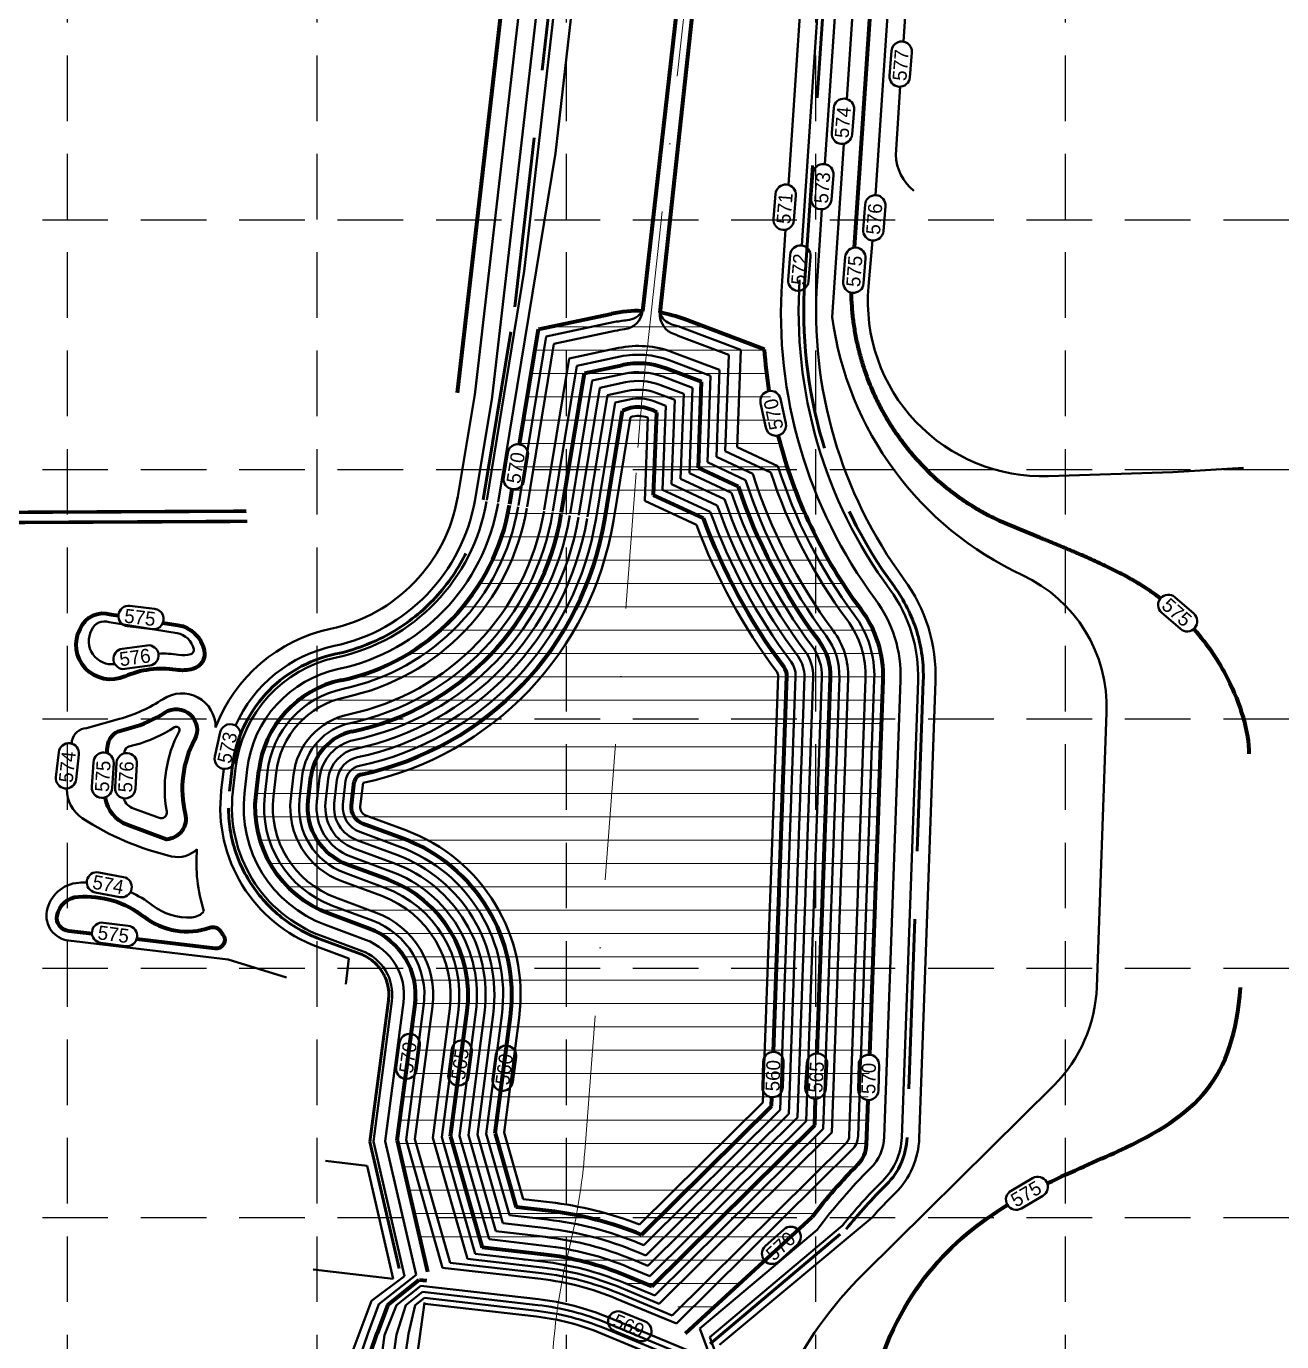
# Model space of a CAD drawing. Header units: feet. Extents: x 6037 to 11520, y 4436 to 7866.
# Drawn here: x 10475 to 10905.5, y 6963.9 to 7415 of the extents above; entities that cross this region are included whole.
import ezdxf
from ezdxf.enums import TextEntityAlignment as Align

# ---------------------------------------------------------------- set-up
doc = ezdxf.new("R2010")
doc.units = ezdxf.units.FT
doc.header["$LTSCALE"] = 0.4
doc.header["$MEASUREMENT"] = 0
for name, pattern in [('DASHED2', [0.375, 0.25, -0.125]), ('DGN Style 3', [204.0682224, 145.763016, -58.30520640000001]), ('DGN Style 4', [233.366588616, 116.6104128, -58.30520640000001, 0.145763016, -58.30520640000001]), ('HIDDEN', [0.375, 0.25, -0.125])]:
    doc.linetypes.add(name, pattern=pattern)
for name, color, linetype in [('1 EROSION BLANKET', 84, 'Continuous'), ('grid', 254, 'HIDDEN'), ('Level 1', 7, 'Continuous')]:
    doc.layers.add(name, color=color, linetype=linetype)
doc.styles.add('Style-CHAR_FAST_FONT', font='CHAR_FAST_FONT.shx')

msp = doc.modelspace()

# ---------------------------------------------------------------- linework, layer by layer
at = {"layer": '1 EROSION BLANKET', "color": 5, "const_width": 1.184436}
for points in [[(10550.50177575838, 7248.714142251076), (10418.80329373191, 7248.072518691986), (10418.80329373191, 7248.072518691986)], [(10550.75632122815, 7245.217969071802), (10419.05783920169, 7244.576345512714), (10419.05783920169, 7244.576345512714)]]:
    msp.add_lwpolyline(points, dxfattribs=at)
at = {"layer": 'grid', "color": 252, "linetype": 'DASHED2', "ltscale": 225}
for p, q in [((10489.05911138462, 7776.262776025897), (10489.05911138462, 4782.138120711477)), ((10574.5947363845, 7776.262776025897), (10574.5947363845, 4782.138120711477)), ((10660.13036138437, 7776.262776025897), (10660.13036138437, 4782.138120711477)), ((10745.66598638425, 7776.262776025897), (10745.66598638425, 4782.138120711477)), ((10831.20161138413, 7776.262776025897), (10831.20161138413, 4782.138120711477)), ((6126.742236390926, 7348.584651026515), (11429.95098638326, 7348.584651026515)), ((6126.742236390926, 7263.049026026638), (11429.95098638326, 7263.049026026638)), ((6126.742236390926, 7177.513401026762), (11429.95098638326, 7177.513401026762)), ((6126.742236390926, 7091.977776026886), (11429.95098638326, 7091.977776026886)), ((6126.742236390926, 7006.442151027009), (11429.95098638326, 7006.442151027009))]:
    msp.add_line(p, q, dxfattribs=at)
at = {"layer": 'Level 1', "color": 5, "linetype": 'Continuous', "lineweight": 70}
for p, q in [((10622.8519, 7289.3356), (10642.4101, 7459.435200000001)), ((10698.6838, 7426.3261), (10686.3043, 7317.3566)), ((10703.9942, 7425.7389), (10692.2757, 7316.767800000001)), ((10650.6151, 7311.1557), (10675.621, 7316.4155)), ((10728.1546, 7304.2002), (10700.7005, 7314.5077)), ((10644.1342, 7271.631), (10650.6151, 7311.1557)), ((10658.5416, 7248.2549), (10666.3833, 7296.078500000001)), ((10666.3833, 7296.078500000001), (10679.2953, 7298.794400000001)), ((10706.5801, 7293.0735), (10694.3738, 7297.656300000001)), ((10705.4867, 7263.590300000001), (10706.5801, 7293.0735)), ((10673.344, 7245.8278), (10679.4522, 7283.079500000001)), ((10690.1274, 7254.1785), (10691.1812, 7282.593900000001)), ((10719.2324, 7257.2159), (10705.4867, 7263.590300000001)), ((10640.7788, 7251.1675), (10641.6145, 7256.2641)), ((10707.1689, 7246.2758), (10690.1274, 7254.1785)), ((10731.2361, 7063.279600000001), (10735.8245, 7192.078500000001)), ((10746.2274, 7062.766900000001), (10750.815, 7191.5445)), ((10764.22247613147, 7062.308001052889), (10768.8036, 7190.903700000001)), ((10553.77094930876, 7151.585213351847), (10554.69178181097, 7159.612574379711)), ((10571.65366239814, 7149.533732767723), (10572.57449963073, 7157.561135047457)), ((10586.55593315531, 7147.824251487777), (10587.47677219764, 7155.851669524217)), ((10604.1497, 7136.441900000001), (10590.4362, 7141.5127)), ((10598.9475, 7122.3729), (10585.2339, 7127.443700000001)), ((10592.7048, 7105.4901), (10578.9912, 7110.5609)), ((10497.522, 7103.706700000001), (10489.522, 7104.657200000001)), ((10539.6918, 7098.6962), (10512.8127, 7101.8899)), ((10602.169, 7032.8737), (10608.5267, 7081.3251)), ((10620.5016, 7034.2331), (10626.153, 7077.3017)), ((10635.7788, 7035.3655), (10641.0365, 7075.4334)), ((10730.5722, 7044.643800000001), (10730.6818, 7047.7196)), ((10745.3511, 7038.1683), (10745.6733, 7047.2124)), ((10763.1222653737, 7031.424232023072), (10763.66821399274, 7046.749433036288)), ((10686.0113, 7000.520500000001), (10730.5722, 7044.643800000001)), ((10689.4758, 6982.8415), (10745.3511, 7038.1683)), ((10602.169, 7032.8737), (10612.5351, 6987.8341)), ((10620.5016, 7034.2331), (10631.3631, 6996.2432)), ((10635.7788, 7035.3655), (10643.0299, 7010.0032)), ((10654.105369747, 7008.732750947599), (10643.02987075716, 7010.003240641498)), ((10701.0075, 6966.6844), (10744.483, 7006.6122)), ((10652.39590422071, 6993.830478383739), (10631.36305782952, 6996.243192663351)), ((10598.9374, 6976.5702), (10609.724, 6985.1369)), ((10609.72403211463, 6985.136911340678), (10612.19318641316, 6984.853670369579)), ((10689.47578446303, 6982.841465800959), (10680.69331983398, 6986.487979189429)), ((10598.9374, 6976.5702), (10595.273, 6966.8153)), ((10592.9796, 6960.0375), (10595.273, 6966.8153))]:
    msp.add_line(p, q, dxfattribs=at)
at = {"layer": 'Level 1', "color": 5, "linetype": 'Continuous', "lineweight": 40}
for p, q in [((10628.8126, 7288.6502), (10648.3708, 7458.749800000001)), ((10634.7733, 7287.964800000001), (10654.3315, 7458.0644)), ((10645.7579, 7330.972900000001), (10660.2922, 7457.379)), ((10656.459, 7371.5154), (10666.2529, 7456.693600000001)), ((10742.3069, 7449.002), (10736.3655, 7360.589800000001)), ((10636.8316, 7251.8147), (10656.459, 7371.5154)), ((10755.3559, 7374.7237), (10751.3571, 7315.2182)), ((10746.1778, 7327.6314), (10747.8311, 7352.234600000001)), ((10735.3337, 7345.2347), (10734.1556, 7327.704500000001)), ((10632.8843, 7252.462), (10645.7579, 7330.972900000001)), ((10653.2432, 7308.642800000001), (10676.2121, 7313.4741)), ((10643.7393, 7250.6821), (10653.2432, 7308.642800000001)), ((10655.8712, 7306.13), (10676.856, 7310.544000000001)), ((10715.9314, 7302.3804), (10698.5916, 7308.8907)), ((10699.6465, 7311.699100000001), (10719.9964, 7304.0587)), ((10646.6998, 7250.1966), (10655.8712, 7306.13)), ((10661.1273, 7301.1043), (10678.0912, 7304.672500000001)), ((10719.9964, 7304.0587), (10718.7579, 7270.663500000001)), ((10652.6207, 7249.2258), (10661.1273, 7301.1043)), ((10663.7553, 7298.5914), (10678.675, 7301.729600000001)), ((10709.6581, 7295.1223), (10695.4283, 7300.4649)), ((10712.7361, 7297.1711), (10696.4827, 7303.2734)), ((10714.7023, 7269.237300000001), (10715.9314, 7302.3804)), ((10655.5812, 7248.7403), (10663.7553, 7298.5914)), ((10669.0113, 7293.5657), (10679.9438, 7295.8652)), ((10693.3193, 7294.8477), (10703.502, 7291.024600000001)), ((10708.5585, 7265.4727), (10709.6581, 7295.1223)), ((10711.6304, 7267.355), (10712.7361, 7297.1711)), ((10661.5021, 7247.7695), (10669.0113, 7293.5657)), ((10664.4626, 7247.284100000001), (10671.6394, 7291.0528)), ((10671.6394, 7291.0528), (10680.5296, 7292.9227)), ((10674.2674, 7288.539900000001), (10681.1785, 7289.993600000001)), ((10700.424, 7288.9758), (10692.265, 7292.0391)), ((10702.4148, 7261.708000000001), (10703.502, 7291.024600000001)), ((10622.9604, 7253.7466), (10628.8258, 7288.7727)), ((10628.878, 7252.755700000001), (10634.7434, 7287.781800000001)), ((10667.423, 7246.7986), (10674.2674, 7288.539900000001)), ((10670.3835, 7246.313200000001), (10676.8954, 7286.027)), ((10676.8952, 7286.027), (10681.7962, 7287.057900000001)), ((10694.2679, 7284.8782), (10690.156, 7286.422)), ((10697.3459, 7286.927000000001), (10691.2104, 7289.230600000001)), ((10696.271, 7257.9433), (10697.3459, 7286.927000000001)), ((10699.3429, 7259.8256), (10700.424, 7288.9758)), ((10693.1992, 7256.0609), (10694.2679, 7284.8782)), ((10676.3044, 7245.3423), (10682.1433, 7280.951700000001)), ((10687.0554, 7252.296200000001), (10688.1118, 7280.7802)), ((10730.2892, 7262.0091), (10714.7023, 7269.237300000001)), ((10718.7579, 7270.663500000001), (10732.7446, 7264.1773)), ((10721.6775, 7259.3889), (10708.5585, 7265.4727)), ((10724.1342, 7261.556600000001), (10711.6304, 7267.355)), ((10714.3754, 7252.8545), (10699.3429, 7259.8256)), ((10716.7985, 7255.037700000001), (10702.4148, 7261.708000000001)), ((10709.5609, 7248.473400000001), (10693.1992, 7256.0609)), ((10711.963, 7250.666300000001), (10696.271, 7257.9433)), ((10704.7866, 7244.073600000001), (10687.0554, 7252.296200000001)), ((10727.6165, 7045.939), (10732.8264, 7192.1853)), ((10733.528, 7043.3487), (10738.8226, 7191.9717)), ((10736.4838, 7042.0536), (10741.8207, 7191.8649)), ((10739.4395, 7040.7585), (10744.8188, 7191.7581)), ((10742.3953, 7039.463400000001), (10747.8169, 7191.6513)), ((10748.3068, 7036.873100000001), (10753.8131, 7191.4377)), ((10751.2626, 7035.578), (10756.8112, 7191.3309)), ((10757.2306, 7034.572200000001), (10762.8074, 7191.117300000001)), ((10765.8055, 7191.0105), (10760.2287, 7034.4654)), ((10774.7998, 7190.690100000001), (10769.223, 7034.145)), ((10780.796, 7190.4764), (10775.2192, 7033.9314)), ((10781.2153, 7033.7178), (10786.7922, 7190.2628)), ((10845.4526, 7179.678400000001), (10842.0983, 7085.522400000001)), ((10541.84909779962, 7152.952494131291), (10542.69465722831, 7160.323661827449)), ((10545.8229885403, 7152.496212869656), (10546.74391485336, 7160.524391695914)), ((10549.79703459273, 7152.041285552537), (10550.71785049287, 7160.06850186163)), ((10556.75144369945, 7151.243667830439), (10557.67228091372, 7159.27106994232)), ((10559.7318600879, 7150.901442420729), (10560.65266635029, 7158.928574694052)), ((10565.69275899838, 7150.217568022706), (10566.6135906064, 7158.244921262245)), ((10568.6731939024, 7149.875504004029), (10569.59404511857, 7157.903028156377)), ((10574.63412191229, 7149.191883251442), (10575.55495414594, 7157.21924194464)), ((10577.61458079165, 7148.850028211311), (10578.5354086581, 7156.877348838771)), ((10580.59504589374, 7148.508227381208), (10581.51583947569, 7156.535249137852)), ((10583.57547982727, 7148.166154902799), (10584.49631768548, 7156.193562630086)), ((10589.53635860164, 7147.48210499588), (10590.45722671285, 7155.509776418348)), ((10605.1067, 7139.2865), (10591.4766, 7144.3264)), ((10603.1093, 7133.6281), (10589.3957, 7138.6989)), ((10601.0284, 7128.0005), (10587.3148, 7133.071300000001)), ((10602.0688, 7130.8143), (10588.3553, 7135.8851)), ((10599.9879, 7125.1867), (10586.2744, 7130.257500000001)), ((10597.907, 7119.5591), (10584.1935, 7124.6299)), ((10596.8666, 7116.7453), (10583.153, 7121.8161)), ((10594.7857, 7111.117700000001), (10581.0721, 7116.1885)), ((10593.7452, 7108.303900000001), (10580.0317, 7113.3747)), ((10591.287, 7101.7496), (10577.604, 7106.8091)), ((10544.1905, 7094.974700000001), (10489.4474, 7101.4791)), ((10589.9453, 7097.981000000001), (10576.2167, 7103.057400000001)), ((10585.5594, 7095.3381), (10574.8294, 7099.3057)), ((10564.2151, 7088.7793), (10544.1905, 7094.974700000001)), ((10585.5594, 7095.3381), (10584.5431, 7086.478800000001)), ((10594.0494, 7032.4847), (10600.3742, 7080.6844)), ((10598.1092, 7032.6792), (10604.3482, 7080.226000000001)), ((10605.2245, 7033.100100000001), (10611.3566, 7079.8325)), ((10608.2798, 7033.3271), (10614.255, 7078.863)), ((10614.3907, 7033.780000000001), (10620.204, 7078.0823)), ((10617.4461, 7034.0065), (10623.1786, 7077.691900000001)), ((10623.5571, 7034.459400000001), (10629.1276, 7076.9114)), ((10626.6126, 7034.6857), (10632.1173, 7076.637500000001)), ((10629.6679, 7034.9123), (10635.0765, 7076.130700000001)), ((10632.7234, 7035.139), (10638.0511, 7075.740400000001)), ((10638.8342, 7035.5919), (10644.0001, 7074.9596)), ((10827.3105, 7051.773200000001), (10762.2082, 6987.310100000001)), ((10685.3002, 7004.038100000001), (10727.6165, 7045.939)), ((10686.7048, 6996.9852), (10733.528, 7043.3487)), ((10687.3976, 6993.4493), (10736.4838, 7042.0536)), ((10688.0902, 6989.9134), (10739.4395, 7040.7585)), ((10688.783, 6986.3774), (10742.3953, 7039.463400000001)), ((10605.2245, 7033.100100000001), (10617.762, 6989.247600000001)), ((10608.2798, 7033.3271), (10620.393, 6990.959000000001)), ((10614.3907, 7033.780000000001), (10626.2499, 6992.300200000001)), ((10617.4461, 7034.0065), (10628.8808, 6994.011500000001)), ((10623.5571, 7034.459400000001), (10633.6965, 6998.9952)), ((10626.6126, 7034.6857), (10636.0299, 7001.747200000001)), ((10629.6679, 7034.9123), (10638.3632, 7004.4992)), ((10632.7234, 7035.139), (10640.6967, 7007.251200000001)), ((10638.8342, 7035.5919), (10645.3634, 7012.755200000001)), ((10690.5537, 6979.687), (10748.3068, 7036.873100000001)), ((10692.0168, 6976.9139), (10751.2626, 7035.578)), ((10594.0494, 7032.4847), (10604.6679, 6986.348300000001)), ((10598.1092, 7032.6792), (10608.6583, 6986.8445)), ((10696.4841, 6972.8936), (10756.0475, 7031.8723)), ((10758.1584, 7029.7405), (10697.9472, 6970.1205)), ((10591.842, 7024.2414), (10577.5913, 7025.876200000001)), ((10591.842, 7024.2414), (10600.7698, 6985.4511)), ((10654.44726285287, 7011.713205462814), (10645.36337665639, 7012.755233799249)), ((10653.76347664113, 7005.752296435438), (10640.69668224128, 7007.251211078219)), ((10712.7512, 6962.7981), (10765.0167, 7006.4881)), ((10653.07969043245, 6999.791387408063), (10636.02985493332, 7001.747203601185)), ((10653.42158353832, 7002.771841923278), (10638.3631804529, 7004.499217450483)), ((10706.0067, 6968.3913), (10746.2244, 7002.2718)), ((10709.4264, 6965.4646), (10754.8472, 7003.728300000001)), ((10652.73779732658, 6996.810932895902), (10633.69645637379, 6998.995198132268)), ((10686.70484655599, 6996.985228748436), (10685.29488743858, 6997.570649244668)), ((10626.24993928648, 6992.300216864528), (10651.88306456496, 6989.359796615498)), ((10628.88078756981, 6994.011543473616), (10652.11099330119, 6991.346766292307)), ((10687.3975990112, 6993.449280547503), (10684.1444955382, 6994.79998173162)), ((10600.7698, 6985.4511), (10573.3153, 6988.6005)), ((10617.76203115024, 6989.247647972044), (10651.42720708945, 6985.385857264931)), ((10620.39302761009, 6990.958957579272), (10651.65513582568, 6987.372826938689)), ((10688.78296106449, 6986.377443458357), (10681.84371173437, 6989.258646702475)), ((10688.0902093051, 6989.913391369366), (10682.99410363475, 6992.029314215521)), ((10593.3288, 6977.868), (10604.6679, 6986.348300000001)), ((10595.8798, 6976.695900000001), (10608.6583, 6986.8445)), ((10679.73465991699, 6984.17908959624), (10690.55368731956, 6979.686987444686)), ((10601.943, 6976.403200000001), (10610.3191, 6983.0555)), ((10605.187, 6976.4256), (10610.9142, 6980.9741)), ((10608.3768, 6976.4049), (10611.5094, 6978.892800000001)), ((10610.31914811853, 6983.05552877285), (10650.62945651418, 6978.431463399152)), ((10610.91424148686, 6980.974148808253), (10650.40152777795, 6976.444493725394)), ((10611.50935749382, 6978.892766240426), (10650.17359903867, 6974.457524048586)), ((10678.20080404676, 6980.484866243478), (10696.48407924436, 6972.893579445784)), ((10678.9677319834, 6982.331977919859), (10692.01682591632, 6976.913943491929)), ((10593.3288, 6977.868), (10586.1414, 6958.647300000001)), ((10611.55045185095, 6977.378215402691), (10587.23001585132, 6802.839793844417)), ((10595.8798, 6976.695900000001), (10592.0979, 6966.582200000001)), ((10601.943, 6976.403200000001), (10597.8635, 6966.103700000001)), ((10605.187, 6976.4256), (10601.9358, 6966.3454)), ((10608.3768, 6976.4049), (10606.0081, 6966.587)), ((10611.61430368053, 6976.867611905272), (10649.94567030244, 6972.470554371777)), ((10677.43387611316, 6978.637754567096), (10697.94723052766, 6970.120530228583)), ((10673.982700412, 6970.325752024903), (10702.58957646107, 6958.448066100041)), ((10674.74962834559, 6972.172863701286), (10704.4272451796, 6959.850602047793)), ((10597.86351358379, 6966.103737235634), (10575.34484264962, 6804.495891061129)), ((10601.93582657247, 6966.345356605731), (10579.30656704917, 6803.943858656575)), ((10606.00814529252, 6966.587017151403), (10583.26829144871, 6803.391826248971)), ((10588.2811, 6955.302000000001), (10592.0979, 6966.582200000001)), ((10672.44884454176, 6966.63152867214), (10698.91411187475, 6955.643046995452)), ((10673.21577247536, 6968.478640348521), (10700.75186895047, 6957.045546256904)), ((10706.0067, 6968.3913), (10716.3182, 6940.1746)), ((10709.4264, 6965.4646), (10720.2315, 6935.8979))]:
    msp.add_line(p, q, dxfattribs=at)
at = {"layer": 'Level 1', "color": 5, "linetype": 'DGN Style 3', "lineweight": 53}
for p, q in [((10642.5479, 7318.8126), (10658.504, 7457.5846)), ((10750.1018, 7448.666), (10741.9872, 7327.913)), ((10631.7001, 7252.6561), (10642.5479, 7318.8126)), ((10782.5949, 7190.4123), (10777.0181, 7033.8673)), ((10544.63093211158, 7152.634063072604), (10545.55174704734, 7160.661270955535)), ((10589.5141, 7096.8611), (10575.8005, 7101.9319)), ((10592.8314, 7032.426600000001), (10599.1843, 7080.8405)), ((10592.8314, 7032.426600000001), (10602.8386, 6988.946400000001)), ((10709.4882, 6963.163100000001), (10756.1396, 7002.463500000001))]:
    msp.add_line(p, q, dxfattribs=at)
at = {"layer": 'Level 1', "color": 5, "linetype": 'DGN Style 4', "lineweight": 0}
for p, q in [((10687.96818683431, 7305.107383352153), (10701.33842145504, 7426.033088311921)), ((10666.51612141789, 7029.142830500199), (10684.75266490735, 7270.541977334447)), ((10653.25675706656, 6934.478920090334), (10655.91716654244, 6964.739687004264))]:
    msp.add_line(p, q, dxfattribs=at)
at = {"layer": 'Level 1', "color": 5, "linetype": 'Continuous', "lineweight": 0}
for p, q in [((10654.07241738334, 7311.88292029481), (10707.6917912656, 7311.88292029481)), ((10649.42257808771, 7303.88292029481), (10728.18671796625, 7303.88292029481)), ((10648.11081344035, 7295.88292029481), (10728.99654868313, 7295.88292029481)), ((10646.87981529282, 7287.88292029481), (10730.180431901, 7287.88292029481)), ((10645.48728414563, 7279.88292029481), (10731.72849501022, 7279.88292029481)), ((10644.17551949828, 7271.88292029481), (10733.65404077578, 7271.88292029481)), ((10642.86375485092, 7263.88292029481), (10736.0022576159, 7263.88292029481)), ((10641.55199020356, 7255.88292029481), (10738.8679906827, 7255.88292029481)), ((10640.1638023011, 7247.88292029481), (10742.17582926115, 7247.88292029481)), ((10638.4676368511, 7239.88292029481), (10745.96054726707, 7239.88292029481)), ((10634.92996338389, 7231.88292029481), (10750.26572683798, 7231.88292029481)), ((10630.23840441298, 7223.88292029481), (10755.14634322642, 7223.88292029481)), ((10624.12116299631, 7215.88292029481), (10760.62316082034, 7215.88292029481)), ((10616.97291963561, 7207.88292029481), (10765.38802003845, 7207.88292029481)), ((10606.1514809473, 7199.88292029481), (10767.97769396039, 7199.88292029481)), ((10587.70972617573, 7191.88292029481), (10768.82495744194, 7191.88292029481)), ((10568.29950330516, 7183.88292029481), (10768.5534870571, 7183.88292029481)), ((10560.77667737968, 7175.88292029481), (10768.26849331034, 7175.88292029481)), ((10556.65034412061, 7167.88292029481), (10767.98349956359, 7167.88292029481)), ((10554.72383039033, 7159.88292029481), (10767.69850581988, 7159.88292029481)), ((10553.80509978942, 7151.88292029481), (10767.41351207312, 7151.88292029481)), ((10553.65309588611, 7143.88292029481), (10767.12851832636, 7143.88292029481)), ((10555.17688415174, 7135.88292029481), (10766.84352457961, 7135.88292029481)), ((10558.6029204413, 7127.88292029481), (10766.55853083285, 7127.88292029481)), ((10564.62355233314, 7119.88292029481), (10766.27353708915, 7119.88292029481)), ((10575.84600040895, 7111.88292029481), (10765.98854334239, 7111.88292029481)), ((10596.17842294076, 7103.88292029481), (10765.70354959563, 7103.88292029481)), ((10604.66543506272, 7095.88292029481), (10765.41855584887, 7095.88292029481)), ((10607.97028742943, 7087.88292029481), (10765.13356210517, 7087.88292029481)), ((10608.33631889096, 7079.88292029481), (10764.84856835841, 7079.88292029481)), ((10607.12745810114, 7071.88292029481), (10764.56357461165, 7071.88292029481)), ((10609.74287068087, 7063.88292029481), (10764.2785808649, 7063.88292029481)), ((10608.45321710868, 7055.88292029481), (10763.99358711814, 7055.88292029481)), ((10604.13847627186, 7047.88292029481), (10763.70859337443, 7047.88292029481)), ((10603.08871475265, 7039.88292029481), (10763.42359962767, 7039.88292029481)), ((10602.3970331431, 7031.88292029481), (10763.13860588092, 7031.88292029481)), ((10604.73950289926, 7023.88292029481), (10759.43213729972, 7023.88292029481)), ((10606.07951700186, 7015.88292029481), (10752.06484430677, 7015.88292029481)), ((10607.92075893124, 7007.88292029481), (10745.47862039552, 7007.88292029481)), ((10609.76200086062, 6999.88292029481), (10736.49502713401, 6999.88292029481)), ((10645.6230014008, 6991.88292029481), (10728.44498138066, 6991.88292029481)), ((10680.44797045198, 6983.88292029481), (10719.73415834529, 6983.88292029481)), ((10698.41170965911, 6975.88292029481), (10711.02333530992, 6975.88292029481))]:
    msp.add_line(p, q, dxfattribs=at)
at = {"layer": 'Level 1', "color": 5, "linetype": 'Continuous', "lineweight": 40, "flags": 128}
for points in [[(10749.37795906645, 7721.953791922988), (10749.3597, 7675.279100000001), (10748.3059, 7448.786700000001), (10740.9812, 7339.7882)], [(10748.8721, 7367.7246), (10754.305, 7448.571400000001), (10755.3597, 7675.264), (10755.37792675382, 7721.866231250106)], [(10761.3778944798, 7721.778670576661), (10761.3597, 7675.2488), (10760.3041, 7448.3561), (10756.3863, 7390.0559)], [(10773.37782992483, 7721.603549229872), (10773.3597, 7675.2186), (10772.3022, 7447.9255), (10766.1979, 7357.088500000001)], [(10775.7527, 7409.7851), (10778.3012, 7447.7102), (10779.3597, 7675.2034), (10779.37779769301, 7721.515988555811)]]:
    msp.add_lwpolyline(points, dxfattribs=at)
at = {"layer": 'Level 1', "color": 5, "linetype": 'Continuous', "lineweight": 70, "flags": 128}
msp.add_lwpolyline([(10758.9766, 7339.1161), (10766.3031, 7448.1408), (10767.3597, 7675.233700000001), (10767.3778621953, 7721.691109903369)], dxfattribs=at)
at = {"layer": 'Level 1', "color": 5, "linetype": 'Continuous', "lineweight": 40, "flags": 128}
for points in [[(10778.6904, 7406.031), (10777.9962, 7397.486800000001), (10777.9959, 7397.4872), (10777.99588486751, 7397.487198937343, -0.9999999999999999), (10771.01887633656, 7398.054078077136), (10771.0189, 7398.0541), (10771.0194, 7398.0536), (10771.7137, 7406.597400000001), (10771.7131, 7406.598), (10771.71306876274, 7406.59803258098, -0.9999999999999999), (10778.69007729368, 7406.031153441187)], [(10779.30199980855, 7358.551800160188, -0.2098045796773072), (10773.14402497842, 7370.966262526459), (10773.144, 7370.9663), (10774.7132, 7394.3166)], [(10758.8704, 7386.4197), (10758.1762, 7377.8755), (10758.1758, 7377.875800000001), (10758.17575104413, 7377.875811887944, -0.9999999999999999), (10751.19874251319, 7378.442691027737), (10751.1987, 7378.442700000001), (10751.1994, 7378.442300000001), (10751.8937, 7386.9861), (10751.8929, 7386.9866), (10751.89293493937, 7386.986645531581, -0.9999999999999999), (10758.86994347031, 7386.419766391788)], [(10751.7903, 7363.988), (10751.0961, 7355.4438), (10751.0956, 7355.444), (10751.09560424776, 7355.444014237316, -0.9999999999999999), (10744.11859571681, 7356.010893377109), (10744.1186, 7356.0109), (10744.1193, 7356.010600000001), (10744.8136, 7364.5544), (10744.8128, 7364.554800000001), (10744.81278814299, 7364.554847880952, -0.9999999999999999), (10751.78979667393, 7363.987968741159)], [(10738.8968, 7356.9399), (10738.2026, 7348.3957), (10738.2022, 7348.3959), (10738.20219685968, 7348.395932306213, -0.9999999999999999), (10731.22518832874, 7348.962811446006), (10731.2252, 7348.9628), (10731.2258, 7348.962500000001), (10731.9201, 7357.5063), (10731.9194, 7357.5068), (10731.91938075491, 7357.506765949849, -0.9999999999999999), (10738.89638928586, 7356.939886810056)], [(10769.6204, 7353.3019), (10768.9262, 7344.7577), (10768.9259, 7344.758000000001), (10768.92585110793, 7344.758020294197, -0.9999999999999999), (10761.94884257698, 7345.32489943399), (10761.9488, 7345.324900000001), (10761.9494, 7345.324500000001), (10762.6437, 7353.8683), (10762.643, 7353.8689), (10762.64303500316, 7353.868853937834, -0.9999999999999999), (10769.62004353411, 7353.301974798041)], [(10743.9201, 7336.0483), (10743.2259, 7327.5041), (10743.2255, 7327.504300000001), (10743.2254601256, 7327.504342858597, -0.9999999999999999), (10736.24845159465, 7328.07122199839), (10736.2485, 7328.0712), (10736.2491, 7328.070900000001), (10736.9434, 7336.6147), (10736.9426, 7336.6152), (10736.94264402083, 7336.615176502234, -0.9999999999999999), (10743.91965255177, 7336.048297362441)], [(10892.3882, 7263.6265), (10868.2268, 7262.0436), (10825.4835, 7260.6906), (10825.48347052847, 7260.690636673069, -0.4489162229027206), (10763.80378657254, 7325.776639436322), (10763.8038, 7325.7766), (10765.1539, 7341.553000000001)], [(10762.7984, 7335.3485), (10762.1042, 7326.804300000001), (10762.1038, 7326.8046), (10762.10380715669, 7326.804615817707, -0.9999999999999999), (10755.12679862574, 7327.3714949575), (10755.1268, 7327.3715), (10755.1274, 7327.3711), (10755.8217, 7335.914900000001), (10755.821, 7335.915400000001), (10755.82099105192, 7335.915449461343, -0.9999999999999999), (10762.79799958286, 7335.34857032155)], [(10733.6476, 7287.217900000001), (10735.4628, 7278.84), (10735.4625, 7278.840200000001), (10735.46253659219, 7278.840182464695, -0.9999999999999999), (10728.62127840901, 7277.357891511101), (10728.6213, 7277.3579), (10728.6218, 7277.3576), (10726.8067, 7285.7353), (10726.8061, 7285.7356), (10726.80608424632, 7285.735607896854, -0.9999999999999999), (10733.64734242949, 7287.217898850448)], [(10647.022, 7267.6108), (10645.6349, 7259.1515), (10645.6347, 7259.151800000001), (10645.63466118428, 7259.151667988415, -0.9999999999999999), (10638.72691181393, 7260.284363285684), (10638.727, 7260.284500000001), (10638.7273, 7260.284000000001), (10640.1145, 7268.743100000001), (10640.114, 7268.743600000001), (10640.11399581121, 7268.743503884639, -0.9999999999999999), (10647.02174518156, 7267.610808587371)], [(10870.7662, 7208.3063), (10864.3016, 7213.9361), (10864.3021, 7213.9363), (10864.30206939774, 7213.93626812414, -0.9999999999999999), (10868.89926744385, 7219.215071977746), (10868.8993, 7219.2151), (10868.8986, 7219.214800000001), (10875.3628, 7213.5851), (10875.3636, 7213.5854), (10875.36362291655, 7213.585403247628, -0.9999999999999999), (10870.76642487044, 7208.306599394021)], [(10518.1918, 7208.2581), (10509.6785, 7209.2612), (10509.6788, 7209.261500000001), (10509.67859896306, 7209.26165073839, -0.9999999999999999), (10510.49772118369, 7216.213559741511), (10510.4979, 7216.213400000001), (10510.4973, 7216.213000000001), (10519.0106, 7215.209900000001), (10519.011, 7215.2104), (10519.0109390954, 7215.21047326657, -0.9999999999999999), (10518.19181687477, 7208.25856426345)], [(10505.35580274366, 7196.271211417074, -0.6143155124540964), (10497.39312417128, 7207.889838037019, -0.4055967201256574), (10503.41885950589, 7210.632126580293), (10503.4188, 7210.632100000001), (10526.6745, 7206.88), (10526.67454289111, 7206.880006003818, -0.3066248763345146), (10532.43278753435, 7201.355345682961, -0.3962137286927907), (10531.42962899143, 7199.694750190911, -0.1070900664625729), (10527.226874445, 7199.444274060384, 0.04886781156209408), (10520.30313162321, 7199.833669381154)], [(10517.3304, 7195.7487), (10508.8367, 7194.5915), (10508.8369, 7194.5918), (10508.83671466959, 7194.591930928016, -0.9999999999999999), (10507.89174095186, 7201.527853698117), (10507.8919, 7201.527700000001), (10507.8915, 7201.5272), (10516.3852, 7202.6844), (10516.3854, 7202.685), (10516.38538233504, 7202.68505624836, -0.9999999999999999), (10517.33035605277, 7195.749133478259)], [(10490.47531302815, 7169.009059143656, -0.002596510346660968), (10490.66150250417, 7169.997384428063, -0.3476571240773813), (10495.67511631236, 7174.308687799969), (10495.6751, 7174.3087), (10506.9946, 7177.4754), (10506.99464745877, 7177.475419678746, 0.0781906417621607), (10521.89895949874, 7184.29008478671, -0.6003038114905698), (10539.91814052841, 7174.530837714944)], [(10508.38391129104, 7150.088277366117, 0.2198466613334821), (10511.71587221999, 7146.748790448947), (10511.7158, 7146.7487), (10520.5108, 7143.5011), (10520.51084090796, 7143.501109678657, 0.582881017440257), (10523.16896949703, 7145.747992282184, -0.1718526897715456), (10527.41898072497, 7173.135723011682, 0.7800403451395458), (10525.79443678546, 7174.619749275874), (10525.79443786699, 7174.619749991713, -0.08125042782640754), (10512.35002767199, 7168.574960666927), (10512.35, 7168.575000000001), (10510.1864, 7167.998500000001), (10510.18636554343, 7167.998478068041, 0.3046080065632398), (10508.71759563385, 7166.320557927293, 0.001696813151328408), (10508.64234768735, 7165.718195335556)], [(10548.3536, 7171.3932), (10546.4599, 7163.032700000001), (10546.4598, 7163.033), (10546.459764422, 7163.03285087588, -0.9999999999999999), (10539.63267097226, 7164.579070468479), (10539.6328, 7164.5792), (10539.633, 7164.5787), (10541.5266, 7172.939100000001), (10541.5261, 7172.9395), (10541.52615144831, 7172.939440877452, -0.9999999999999999), (10548.35324489805, 7171.393221284855)], [(10493.0531, 7165.2361), (10492.1019, 7156.7168), (10492.1017, 7156.717100000001), (10492.10166694051, 7156.71694034572, -0.9999999999999999), (10485.14489169943, 7157.493650230464), (10485.145, 7157.4938), (10485.1453, 7157.4933), (10486.0965, 7166.012500000001), (10486.096, 7166.012900000001), (10486.09604056141, 7166.012827275859, -0.9999999999999999), (10493.05281580249, 7165.236117391114)], [(10504.9706, 7162.2529), (10504.4541, 7153.696300000001), (10504.4539, 7153.6965), (10504.45374773481, 7153.696340063909, -0.9999999999999999), (10497.46646398205, 7154.118081404549), (10497.4666, 7154.1183), (10497.467, 7154.1178), (10497.9835, 7162.674400000001), (10497.983, 7162.6747), (10497.98292300336, 7162.674618774754, -0.9999999999999999), (10504.97020675612, 7162.252877434114)], [(10512.9395, 7162.0501), (10512.423, 7153.4935), (10512.4228, 7153.4937), (10512.42267383775, 7153.493613325113, -0.9999999999999999), (10505.43539008499, 7153.915354665754), (10505.4355, 7153.9155), (10505.4359, 7153.915), (10505.9524, 7162.471600000001), (10505.9519, 7162.4719), (10505.9518491063, 7162.471892035958, -0.9999999999999999), (10512.93913285906, 7162.050150695319)], [(10533.52311128409, 7132.852129198778, -0.2626325830253429), (10524.8183596834, 7130.327787718983), (10524.81836076001, 7130.327787465299, -0.0868018021931712), (10494.16476137936, 7143.453759370824), (10494.16475845721, 7143.453761275943, -0.2584282187344079), (10488.90985443224, 7153.371144601869), (10488.90985439708, 7153.371142704623, -0.0006235310764247408), (10488.91463172576, 7153.612610292513)], [(10507.0093, 7116.371), (10498.5878, 7117.9705), (10498.588, 7117.970700000001), (10498.58782526872, 7117.970805133711, -0.9999999999999999), (10499.89400330685, 7124.847861112305), (10499.8943, 7124.8478), (10499.8937, 7124.847400000001), (10508.3153, 7123.2479), (10508.3157, 7123.2483), (10508.31555717902, 7123.248332410913, -0.9999999999999999), (10507.00937914089, 7116.371276432319)], [(10509.0552, 7099.549800000001), (10500.5528, 7100.6408), (10500.553, 7100.641000000001), (10500.55288170946, 7100.641110259689, -0.9999999999999999), (10501.4437760254, 7107.584186474006), (10501.444, 7107.5841), (10501.4434, 7107.5837), (10509.9459, 7106.492700000001), (10509.9462, 7106.4932), (10509.94617742234, 7106.493208851032, -0.9999999999999999), (10509.05528310639, 7099.550132636716)], [(10609.963, 7065.4988), (10608.8059, 7057.005), (10608.8057, 7057.005300000001), (10608.80566557077, 7057.005353775869, -0.9999999999999999), (10601.86972049136, 7057.950163733239), (10601.8697, 7057.9501), (10601.8702, 7057.9497), (10603.0273, 7066.443200000001), (10603.0268, 7066.4438), (10603.02672248161, 7066.443832438985, -0.9999999999999999), (10609.96266756102, 7065.499022481615)], [(10627.8185, 7063.2237), (10626.6614, 7054.7299), (10626.6612, 7054.7302), (10626.66129884215, 7054.730343856816, -0.9999999999999999), (10619.72535884728, 7055.675191139489), (10619.7252, 7055.675), (10619.7258, 7055.6746), (10620.8829, 7064.168100000001), (10620.8824, 7064.1687), (10620.88240636123, 7064.168853643902, -0.9999999999999999), (10627.8183463561, 7063.22400636123)], [(10642.9713, 7061.448600000001), (10641.8142, 7052.9548), (10641.814, 7052.9551), (10641.81410953734, 7052.955271587909, -0.9999999999999999), (10634.87816954247, 7053.900118870581), (10634.878, 7053.8999), (10634.8786, 7053.8995), (10636.0357, 7062.393), (10636.0352, 7062.3936), (10636.03521705642, 7062.393781374994, -0.9999999999999999), (10642.97115705128, 7061.448934092322)], [(10734.6947, 7059.6583), (10734.3976, 7051.091200000001), (10734.3973, 7051.0914), (10734.39742690124, 7051.091568758336, -0.9999999999999999), (10727.40163168686, 7051.334157543081), (10727.4015, 7051.334000000001), (10727.4021, 7051.3336), (10727.6992, 7059.9004), (10727.6987, 7059.901000000001), (10727.6987023293, 7059.901117956309, -0.9999999999999999), (10734.69449754368, 7059.658529171564)], [(10749.6559, 7059.049), (10749.1213, 7050.4934), (10749.1211, 7050.4937), (10749.12110150991, 7050.493832334759, -0.9999999999999999), (10742.13472420318, 7050.930332195036), (10742.1346, 7050.930200000001), (10742.1353, 7050.9298), (10742.6699, 7059.485100000001), (10742.6693, 7059.4856), (10742.66925582677, 7059.485759573712, -0.9999999999999999), (10749.6556331335, 7059.049259713434)], [(10767.4563, 7058.7325), (10767.2472, 7050.1628), (10767.247, 7050.163100000001), (10767.24687792881, 7050.163164223852, -0.9999999999999999), (10760.24896010256, 7050.333886504193), (10760.249, 7050.3338), (10760.2495, 7050.333500000001), (10760.4587, 7058.9029), (10760.4581, 7058.9034), (10760.45802414421, 7058.903446231209, -0.9999999999999999), (10767.45594197046, 7058.732723950868)], [(10823.6192, 7013.919400000001), (10816.2178, 7009.5946), (10816.2177, 7009.5951), (10816.21773075442, 7009.595086940608, -0.9999999999999999), (10812.68619971663, 7015.638950649289), (10812.6862, 7015.639), (10812.6863, 7015.6382), (10820.0875, 7019.9627), (10820.0874, 7019.9636), (10820.08743686186, 7019.9636183138, -0.9999999999999999), (10823.61896789965, 7013.919754605119)], [(10739.461, 6997.247600000001), (10733.1472, 6991.4493), (10733.1473, 6991.4496), (10733.1473752915, 6991.449518674568, -0.9999999999999999), (10728.41246046693, 6996.605154581416), (10728.4123, 6996.6052), (10728.4125, 6996.604600000001), (10734.726, 7002.402700000001), (10734.726, 7002.4034), (10734.72598562611, 7002.403470005127, -0.9999999999999999), (10739.46090045069, 6997.247834098278)], [(10684.5565, 6964.3111), (10676.6396, 6967.598400000001), (10676.6399, 6967.598400000001), (10676.63991168964, 6967.598293664296, -0.9999999999999999), (10679.32414465767, 6974.06319067611), (10679.3241, 6974.0634), (10679.3237, 6974.0629), (10687.2403, 6970.7758), (10687.2409, 6970.7761), (10687.24097397878, 6970.776113678402, -0.9999999999999999), (10684.55674101075, 6964.311216666589)]]:
    msp.add_lwpolyline(points, format="xyb", dxfattribs=at)
at = {"layer": 'Level 1', "color": 5, "linetype": 'Continuous', "lineweight": 70, "flags": 128}
for points in [[(10521.8593, 7210.455400000001), (10527.0061, 7209.625), (10527.00618023609, 7209.625025070335, -0.3071545281658333), (10536.02153617013, 7200.992125438525, -0.3962137286927907), (10532.18521234802, 7194.641601436888, -0.1070900664625729), (10526.2914446801, 7194.290344234826, 0.1427784679864316), (10508.77497030607, 7192.003840162843, -0.7081666865658681), (10493.44755528152, 7208.395291520476, -0.3827469147801837), (10504.04159879513, 7213.33017866298), (10504.0416, 7213.3301), (10506.5928, 7212.918500000001)], [(10502.61020479598, 7165.798459219087, -0.006466886516032927), (10502.92295908143, 7168.247241452541), (10502.92295892837, 7168.247240366106, -0.2421219954515549), (10506.42621499682, 7173.205953306207), (10506.4262, 7173.2059), (10510.8052, 7174.3727), (10510.80529557455, 7174.372701843208, 0.08125042782640754), (10522.48285562504, 7179.623091180841, -0.7800403451395458), (10532.70069567323, 7170.289060543922, 0.1863407178843733), (10529.48936766973, 7144.91218604364, -0.4681801137781597), (10523.06671144648, 7136.161551326545), (10523.0667, 7136.1616), (10523.0666, 7136.1615), (10509.6375, 7141.1202), (10509.63754315493, 7141.120242830128, -0.2738748466964174), (10502.166860904, 7150.312639375319)]]:
    msp.add_lwpolyline(points, format="xyb", dxfattribs=at)
at = {"layer": 'Level 1', "color": 5, "linetype": 'Continuous', "lineweight": 40}
for centre, radius, start, end in [((10898.78431689638, 7316.64134490274), 165, 176.1554833333219, 216.522799999992), ((10900.82897824913, 7317.238819929747), 161, 176.1554833333219, 216.3227472222268), ((10684.88371405547, 7272.379075464883), 42, 95.19344699358062, 101.9153277778107), ((10699.58893243312, 7316.310769499432), 7.327499266415646, 176.4240287204026, 251.4931046421166), ((10697.98116896414, 7318.52695221161), 5.970510246562569, 197.1359622286003, 254.1552680765825), ((10684.88371405547, 7272.379075464883), 42, 69.4218277777516, 74.1552680765825), ((10864.87165234682, 7330.676914845983), 114.5622789276092, 187.7549750000216, 245.0613138888444), ((10684.88371405547, 7272.379075464883), 39, 96.9706723212461, 101.8785638888972), ((10684.88371405547, 7272.379075464883), 39, 69.4218277777516, 71.4931046421166), ((10684.88371405547, 7272.379075464883), 33, 69.4218277777516, 101.8783611111246), ((10684.88371405547, 7272.379075464883), 30, 69.4218277777516, 101.9441583333425), ((10684.88371405547, 7272.379075464883), 24, 69.4218277777516, 101.8781750000516), ((10684.88371405547, 7272.379075464883), 21, 69.42147777777033, 101.9663694443884), ((10684.88371405547, 7272.379075464883), 18, 69.4218277777516, 101.8788222222604), ((10684.88371405547, 7272.379075464883), 15, 69.4218277777516, 101.8784583332984), ((10684.88371405547, 7272.379075464883), 8.999999999999998, 68.98123055552735, 107.7275055555176), ((10896.73938780098, 7316.039885600937), 172, 197.549311111098, 216.7258749999853), ((10567.75400188881, 7263.141386937343), 56, 281.9110533513812, 350.3422139056073), ((10567.75400188881, 7263.141386937343), 61.99999999999999, 281.9110533513812, 350.3422139056073), ((10567.75400188881, 7263.141386937343), 66, 281.9110533513812, 350.3422139056073), ((10567.75400188881, 7263.141386937343), 70, 281.9110533513812, 350.3422139056073), ((10567.75400188881, 7263.141386937343), 77.00000000000001, 281.9110533513812, 350.3422139056073), ((10567.75400188881, 7263.141386937343), 80, 281.9110533513812, 350.3422139056073), ((10567.75400188881, 7263.141386937343), 86.00000000000001, 281.9110533513812, 350.3422139056073), ((10567.75400188881, 7263.141386937343), 89, 281.9110533513812, 350.3422139056073), ((10567.75400188881, 7263.141386937343), 95.00000000000001, 281.9110533513812, 350.3422139056073), ((10567.75400188881, 7263.141386937343), 98, 281.9110533513812, 350.3422139056073), ((10567.75400188881, 7263.141386937343), 101, 281.9110533513812, 350.3422139056073), ((10567.75400188881, 7263.141386937343), 104, 281.9110533513812, 350.6880353130351), ((10567.75400188881, 7263.141386937343), 110, 281.9110533513812, 350.6880353130351), ((10730.82771191897, 7192.256543401672), 56, 357.9597194444243, 36.32274444441815), ((10730.82771191897, 7192.256543401672), 32, 357.9597194444243, 36.72587222225233), ((10590.45722671249, 7155.509776419775), 54, 101.9110527778021, 159.3755000000122), ((10730.82771191897, 7192.256543401672), 23, 357.9597194444243, 36.72587222225233), ((10730.82771191897, 7192.256543401672), 26, 357.9597194444243, 36.72587222225233), ((10590.45722671249, 7155.509776419775), 48.00000000000001, 101.9110527778021, 155.7826111110994), ((10730.82771191897, 7192.256543401672), 14, 357.9597194444243, 36.72587222225233), ((10730.82771191897, 7192.256543401672), 17, 357.9597194444243, 36.72587222225233), ((10590.45722671249, 7155.509776419775), 44, 101.9110527778021, 173.4558638888716), ((10730.82771191897, 7192.256543401672), 8, 357.9597194444243, 36.72587222225233), ((10730.82771191897, 7192.256543401672), 11, 357.9597194444243, 36.72587222225233), ((10590.45722671249, 7155.509776419775), 40.00000000000001, 101.9110527778021, 173.4558888888905), ((10730.82771191897, 7192.256543401672), 2, 357.9597194444243, 36.72587222225233), ((10590.45722671249, 7155.509776419775), 33, 101.9110527778021, 173.4552833333259), ((10590.45722671249, 7155.509776419775), 30, 101.9110527778021, 173.456361111119), ((10590.45722671249, 7155.509776419775), 24, 101.9110527778021, 173.456105555572), ((10590.45722671249, 7155.509776419775), 21, 101.9110527778021, 173.456105555572), ((10590.45722671249, 7155.509776419775), 15, 101.9110527778021, 173.456105555572), ((10590.45722671249, 7155.509776419775), 12, 101.9110527778021, 173.456105555572), ((10590.45722671249, 7155.509776419775), 9, 101.9110527778021, 173.4574277777643), ((10590.45722671249, 7155.509776419775), 6.000000000000001, 101.9110555555749, 173.4561083333284), ((10584.31181475814, 7082.792078437573), 60.2, 352.5242055555358, 69.79198888884035), ((10587.31560092114, 7128.122641007415), 54, 174.9754194444267, 197.8939361111249), ((10584.31181475814, 7082.792078437573), 54.20000000000001, 352.5243222222188, 69.70726944448886), ((10584.31181475814, 7082.792078437573), 48.2, 352.6640222222321, 69.70726944448886), ((10584.31181475814, 7082.792078437573), 51.20000000000001, 352.5242972222408, 69.70726944448886), ((10584.31181475814, 7082.792078437573), 45.20000000000001, 352.5244250000138, 69.70726944448886), ((10584.31181475814, 7082.792078437573), 39.2, 352.5242222222305, 69.70726944448886), ((10584.31181475814, 7082.792078437573), 36.2, 352.5244138889103, 69.70726944448886), ((10530.47871858053, 7129.42462049298), 20.05922640838398, 232.0779694443853, 273.4908888889248), ((10531.33478242106, 7115.39148107576), 6, 273.4908888889248, 319.9509611110962), ((10584.31181475814, 7082.792078437573), 30.2, 352.5243944444201, 69.70726944448886), ((10584.31181475814, 7082.792078437573), 27.2, 352.5242972222408, 69.70726944448886), ((10584.31181475814, 7082.792078437573), 20.2, 352.5242972222408, 69.79952222218262), ((10584.31181475814, 7082.792078437573), 16.2, 352.5242972222408, 69.65048333334742), ((10753.23309782119, 7034.714613450457), 4, 314.7173722222295, 357.9597222222006), ((10753.23309782119, 7034.71461345046), 28, 314.7173722222295, 357.9597222222006), ((10893.43107983992, 6893.126630492276), 183.2551908490481, 134.7173722210871, 143.4452332634644), ((10899.174075292, 6887.326695782328), 185.4173743438191, 134.7173722212345, 141.113343630136), ((10906.27826899082, 6880.152067147489), 189.5141492822881, 134.7173722212345, 138.192425181035), ((10640.42964553987, 6889.514570425864), 123, 68.60466111114829, 83.45610555557798), ((10640.42964553987, 6889.514570425864), 114, 67.45163055557377, 83.45610555557798), ((10640.42964553987, 6889.514570425864), 117, 67.45163055557377, 83.45610555557798), ((10640.42964553987, 6889.514570425864), 108, 67.45163055557377, 83.45610555557798), ((10640.42964553987, 6889.514570425864), 111, 67.45163055557377, 83.45610555557798)]:
    msp.add_arc(centre, radius, start, end, dxfattribs=at)
at = {"layer": 'Level 1', "color": 5, "linetype": 'DGN Style 3', "lineweight": 53}
for centre, radius, start, end in [((10900.82897824913, 7317.238819929747), 159.2, 176.1555027777651, 216.3227472222268), ((10567.75400188881, 7263.141386937343), 64.8, 281.9110533513812, 350.3422139056073), ((10590.45722671249, 7155.509776419775), 45.2, 101.9110527778021, 173.4557166666625), ((10584.31181475814, 7082.792078437573), 15, 352.5243416666439, 69.70726944448886), ((10899.174075292, 6887.326695782328), 183.6173743438191, 134.7173722212345, 141.1673731430832)]:
    msp.add_arc(centre, radius, start, end, dxfattribs=at)
at = {"layer": 'Level 1', "color": 5, "linetype": 'Continuous', "lineweight": 40, "extrusion": (0, 0, -1)}
for centre, radius, start, end in [((-10900.82897824796, 7317.238819931344), 155, 323.6772527777732, 3.84451666667805), ((-10679.29543340314, 7318.085369998162), 7.046652870888128, 185.9361857949792, 263.0293276787539), ((-10680.45007863227, 7321.158336674775), 6.980337353357976, 212.9997306057687, 264.8065530064194), ((-10896.73938780098, 7316.039885600937), 184, 323.2741250000147, 342.0681444444445), ((-10896.73938780098, 7316.039885600937), 181, 323.2741250000147, 342.4815527777571), ((-10896.73938780098, 7316.039885600937), 175, 323.2741250000147, 342.0162611111302), ((-10896.73938780098, 7316.039885600937), 190, 323.2741250000147, 341.2727222222061), ((-10896.73938780098, 7316.039885600937), 196, 323.2741250000147, 340.51631111109), ((-10896.73938780098, 7316.039885600937), 193, 323.2741277777477, 340.8898444444483), ((-10896.73938780098, 7316.039885600937), 199, 323.2741250000147, 340.1517527777776), ((-10896.73938780098, 7316.039885600937), 205, 323.2741250000147, 339.4481472221804), ((-10795.48426866857, 7181.458502335518), 50, 114.9386888888526, 182.0402805555757), ((-10730.82771191897, 7192.256543401672), 44, 143.4772027777834, 182.0402805555757), ((-10730.82771191897, 7192.256543401672), 50, 143.6772555555818, 182.0402805555757), ((-10730.82771191897, 7192.256543401672), 35, 143.2741277777477, 182.0402805555757), ((-10592.51682452272, 7147.140311340756), 51.00000000000001, 290.2924861111302, 6.543894444427966), ((-10592.51682452272, 7147.140311340756), 46.99999999999999, 290.2924861111302, 6.543375000012266), ((-10592.51682452272, 7147.140311340756), 42.99999999999999, 290.2924861111302, 6.544575000002497), ((-10592.51682452272, 7147.140311340756), 36.00000000000001, 290.2924861111302, 6.544919444464138), ((-10592.51682452272, 7147.140311340756), 33, 290.2924861111302, 6.544430555582113), ((-10592.51682452272, 7147.140311340756), 27, 290.2924861111302, 6.544361111134251), ((-10592.51682452272, 7147.140311340756), 24, 290.2924861111302, 6.544011111085884), ((-10592.51682452272, 7147.140311340756), 18, 290.2924861111302, 6.544577777758888), ((-10592.51682452272, 7147.140311340756), 15, 290.2924861111302, 6.544861111125877), ((-10592.51682452272, 7147.140311340756), 12, 290.2924861111302, 6.545547222237482), ((-10592.51682452272, 7147.140311340756), 9.000000000000002, 290.2924861111302, 6.544947222235127), ((-10592.51682452272, 7147.140311340756), 3, 290.2924861111302, 6.541983333350048), ((-10493.8195922319, 7109.344947657383), 11.97120335432456, 10.5236027777782, 86.06633333336356), ((-10495.5239708938, 7084.55886916461), 36.815812300191, 86.06633055559811, 90.34085833329792), ((-10495.5239708938, 7084.55886916461), 36.815812300191, 114.3647444445029, 127.9220277777352), ((-10490.45624679311, 7109.96974003052), 8.550317789135851, 276.7759444444083, 10.52360000000937), ((-10792.12999544153, 7087.302538816431), 50, 182.0402777777994, 225.2826277777705), ((-10753.23309782119, 7034.714613450459), 7, 182.0402777777994, 225.2826277777705), ((-10753.23309782119, 7034.714613450459), 16, 182.0402777777994, 225.2826277777705), ((-10753.23309782119, 7034.71461345046), 22, 182.0402777777994, 225.2826277777705), ((-10640.42964553987, 6889.514570425864), 100.5, 96.54389444442202, 112.5483694444262), ((-10640.42964553987, 6889.514570425864), 102.5, 96.54389444442202, 112.5483694444262), ((-10640.42964553987, 6889.514570425864), 96.5, 96.54389444442202, 112.5483694444262), ((-10640.42964553987, 6889.514570425864), 98.5, 96.54389444442202, 112.5483694444262), ((-10857.9204374715, 6890.648871638607), 136.0301844676543, 5.815372223981271, 45.28263639919128), ((-10640.42964553987, 6889.514570425864), 85.5, 96.54389444442202, 112.5483694444262), ((-10640.42964553987, 6889.514570425864), 87.5, 96.54389444442202, 112.5483694444262), ((-10640.42964553987, 6889.514570425864), 89.5, 96.54389444442202, 112.5483694444262), ((-10640.42964553987, 6889.514570425864), 83.5, 96.54389444442202, 112.5483694444262)]:
    msp.add_arc(centre, radius, start, end, dxfattribs=at)
at = {"layer": 'Level 1', "color": 5, "linetype": 'Continuous', "lineweight": 70}
for centre, radius, start, end in [((10684.88371405547, 7272.379075464883), 45, 88.19094722217302, 101.8785027777613), ((10684.88371405547, 7272.379075464883), 45, 69.4218277777516, 80.54538333333714), ((10684.88371405547, 7272.379075464883), 27, 69.4218277777516, 101.9453527777502), ((10684.88371405547, 7272.379075464883), 12, 58.34607777772712, 116.9123916667166), ((10567.75400188881, 7263.141386937343), 74.00000000000001, 281.9110533513812, 350.3422139056073), ((10567.75400188881, 7263.141386937343), 92, 281.9110533513812, 350.3422139056073), ((10567.75400188881, 7263.141386937343), 107, 281.9110533513812, 350.6880353130351), ((10730.82771191897, 7192.256543401672), 38, 357.9597194444243, 36.72587222225233), ((10730.82771191897, 7192.256543401672), 20, 357.9597194444243, 36.72587222225233), ((10730.82771191897, 7192.256543401672), 5, 357.9597194444243, 36.72587222225233), ((10590.45722671249, 7155.509776419775), 36, 101.9110527778021, 173.4559750000006), ((10590.45722671249, 7155.509776419775), 18, 101.9110527778021, 173.456105555572), ((10590.45722671249, 7155.509776419775), 3, 101.9110555555749, 173.4561083333284), ((10584.31181475814, 7082.792078437573), 57.2, 352.6085499999854, 69.70726944448886), ((10584.31181475814, 7082.792078437573), 42.2, 352.5244444444523, 69.70726944448886), ((10530.08134877735, 7128.630598314937), 24.05922640838321, 232.0779694443853, 289.2911111111559), ((10584.31181475814, 7082.792078437573), 24.2, 352.5242972222408, 69.70726944448886), ((10587.31560092114, 7136.981941007415), 56, 215.0595861111391, 216.7567166666344), ((10753.12860477356, 7031.780248573983), 10, 315.3386606292413, 357.9597442726987), ((10893.43107983992, 6893.126630492276), 187.2551908490481, 135.3386606292413, 142.6957195517811), ((10640.42964553987, 6889.514570425864), 120, 67.67578888890294, 83.45610555557798), ((10640.42964553987, 6889.514570425864), 105, 67.45163055557377, 83.45610555557798)]:
    msp.add_arc(centre, radius, start, end, dxfattribs=at)
at = {"layer": 'Level 1', "color": 5, "linetype": 'DGN Style 4', "lineweight": 0}
for centre, radius, start, end in [((11681.9112803098, 7195.211401036961), 999.9999999983212, 173.6906805574369, 175.6797833352147), ((10467.08439979173, 7044.208965112159), 200.0000000073003, 345.968055553288, 355.6797777755101), ((10855.14867674841, 6947.223827302052), 200.0000000001488, 165.968054139237, 174.9756388888835)]:
    msp.add_arc(centre, radius, start, end, dxfattribs=at)
at = {"layer": 'Level 1', "color": 5, "linetype": 'Continuous', "lineweight": 70, "extrusion": (0, 0, -1)}
for centre, radius, start, end in [((-10896.73938780098, 7316.039885600937), 169, 351.1180027777643, 355.9827083333471), ((-10896.73938780098, 7316.039885600937), 169, 323.2741277777477, 345.840697222246), ((-10896.73938780098, 7316.039885600937), 187, 323.2741250000147, 341.6653499999916), ((-10896.73938780098, 7316.039885600937), 202, 323.2741250000147, 339.7958055555782), ((-10592.51682452272, 7147.140311340756), 39, 290.2924861111302, 6.544324999986294), ((-10592.51682452272, 7147.140311340756), 21, 290.2924861111302, 6.544361111134251), ((-10592.51682452272, 7147.140311340756), 5.999999999999999, 290.2924861111302, 6.545374999996097), ((-10493.42222242872, 7108.55092547934), 7.971203354323494, 10.5236027777782, 86.06633333336356), ((-10495.12660109063, 7083.764846986572), 32.81581230018601, 86.06633055559811, 127.9220277777352), ((-10490.05887698994, 7109.175717852477), 4.550317789137698, 276.7759444444083, 10.52360000000937), ((-10539.02085033656, 7103.09068747537), 3, 70.708888888844, 144.9404138888609), ((-10540.04576425352, 7101.675248420645), 3, 143.2432833333656, 276.7759138888774)]:
    msp.add_arc(centre, radius, start, end, dxfattribs=at)
at = {"layer": 'Level 1', "color": 5, "linetype": 'DGN Style 3', "lineweight": 53, "extrusion": (0, 0, -1)}
for centre, radius, start, end in [((-10730.82771191897, 7192.256543401672), 51.8, 143.6772555555818, 182.0402805555757), ((-10592.51682452272, 7147.140311340756), 48.2, 290.2924861111302, 6.544694444427783), ((-10753.23309782119, 7034.71461345046), 23.8, 182.0402777777994, 225.2826277777705)]:
    msp.add_arc(centre, radius, start, end, dxfattribs=at)
at = {"layer": 'Level 1', "color": 5, "linetype": 'Continuous', "lineweight": 70}
msp.add_rational_spline([(10863.9133, 7218.810600000001), (10861.426, 7220.6857), (10846.3543, 7230.8374), (10824.876, 7238.3102), (10807.1522, 7246.0897), (10776.7254744786, 7261.091355802667), (10758.55059119606, 7289.735877371488), (10757.93757833556, 7323.654297344618)], [1, 1, 1, 1, 1, 0.902611785467803, 0.902611785467803, 1], degree=3, knots=[0, 0, 0, 0, 0.0886682330577952, 0.5, 0.5, 0.5, 1, 1, 1, 1], dxfattribs=at)
for points, knots in [([(10875.3506, 7208.3307), (10880.1263, 7202.994500000001), (10889.5246, 7188.7434), (10894.2433, 7173.1115), (10894.2667, 7165.446)], [0, 0, 0, 0, 0.4006893822926513, 1, 1, 1, 1]), ([(10825.1235, 7018.2006), (10833.7423, 7022.4246), (10873.3537, 7038.552100000001), (10888.9819, 7053.8703), (10891.413, 7085.340700000001)], [0, 0, 0, 0, 0.21122503802703, 1, 1, 1, 1])]:
    msp.add_open_spline(points, degree=3, knots=knots, dxfattribs=at)
msp.add_open_spline([(10765.5033, 6949.2446), (10774.0753, 6981.3697), (10792.3447, 6999.067), (10811.4791, 7010.771000000001)], degree=3, dxfattribs=at)

# ---------------------------------------------------------------- texts
at = {"layer": 'Level 1', "color": 5, "linetype": 'Continuous', "lineweight": 40, "style": 'Style-CHAR_FAST_FONT'}
for s, rotation, p in [('577', 85.35494444444446, (10772.00036557878, 7396.529317124429)), ('574', 85.35494444444446, (10752.17966557878, 7376.91771712443)), ('573', 85.35494444444446, (10745.09946557878, 7354.48591712443)), ('571', 85.35494444444446, (10732.20596557878, 7347.43781712443)), ('576', 85.35494444444446, (10762.93026557878, 7343.80011712443)), ('572', 85.35494444444446, (10737.22926557878, 7326.54621712443)), ('575', 85.35494444444446, (10756.10776557878, 7325.84661712443)), ('570', 102.2252694444445, (10730.00215153154, 7276.181771917536)), ('570', 80.68781944444446, (10639.57945757462, 7258.683305346698)), ('575', 318.9480861111111, (10867.08976437448, 7219.330751213901)), ('575', 353.2799972222223, (10508.93658380843, 7215.289423316425)), ('576', 7.758402777777779, (10506.61131802213, 7200.24286132807)), ('573', 77.238775, (10540.38726449161, 7162.929564863496)), ('574', 83.629425, (10486.07843983469, 7155.938401063826)), ('575', 86.54590833333334, (10498.47781971239, 7152.612294062154)), ('576', 86.54590833333334, (10506.44671971239, 7152.409494062154)), ('574', 349.2457527777778, (10498.27186494044, 7124.035995528178)), ('575', 352.6881, (10499.8733989595, 7106.676466546961)), ('570', 82.24295000000002, (10602.76532337413, 7056.372669685053)), ('565', 82.24264166666667, (10620.62112686066, 7054.097695279546)), ('560', 82.24264166666667, (10635.77392686066, 7052.322595279546)), ('560', 88.01398611111111, (10728.45138328157, 7049.854546595255)), ('565', 86.42488055555556, (10743.14304127539, 7049.422314189906)), ('570', 88.60248055555557, (10761.31372777628, 7048.865266706521)), ('575', 30.29846111111112, (10811.99777871694, 7013.961463685954)), ('570', 42.56423888888889, (10728.09490126315, 6994.819193193269)), ('569', 337.4517166666667, (10677.57041689236, 6973.599672236673))]:
    msp.add_text(s, height=4.8, rotation=rotation, dxfattribs=at).set_placement(p, align=Align.TOP_LEFT)

doc.saveas('drawing.dxf')
